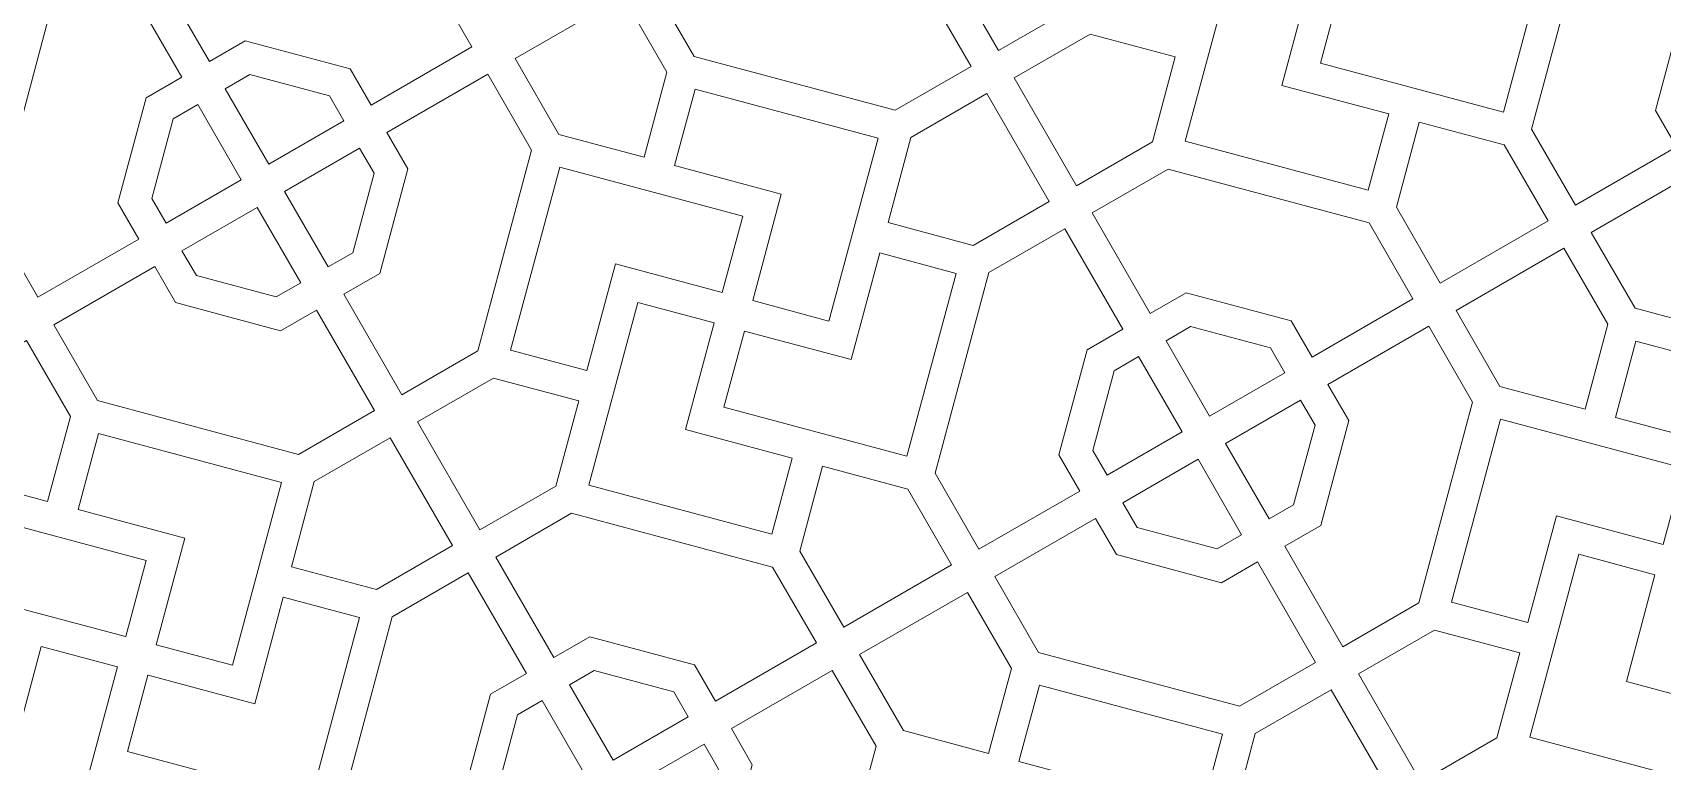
# Model space of a CAD drawing. Header units: centimetres. Extents: x 1.9 to 18.1, y -9.5 to 9.5.
# Drawn here: x 6.387 to 10.741, y -4.846 to -2.898 of the extents above; entities that cross this region are included whole.
import ezdxf

# ---------------------------------------------------------------- set-up
doc = ezdxf.new("R2010")
doc.units = ezdxf.units.CM
doc.header["$MEASUREMENT"] = 0
doc.layers.add('layer 1', color=7, linetype='Continuous')

msp = doc.modelspace()

# ---------------------------------------------------------------- linework, layer by layer
at = {"layer": 'layer 1', "color": 7, "lineweight": 9}
for points, knots in [([(1.85394, -0.05571), (1.85394, -0.05571), (18.09811, -0.05571), (18.09811, -0.05571), (18.09811, -0.05571), (18.09811, -0.05571), (18.09811, -9.49999), (18.09811, -9.49999), (18.09811, -9.49999), (18.09811, -9.49999), (1.85394, -9.49999), (1.85394, -9.49999), (1.85394, -9.49999), (1.85394, -9.49999), (1.85394, -0.05571), (1.85394, -0.05571)], [0, 0, 0, 0, 0.2, 0.2, 0.2, 0.2, 0.4, 0.4, 0.4, 0.4, 0.6, 0.6, 0.6, 0.6, 1, 1, 1, 1]), ([(8.98309, -2.34156), (8.98309, -2.34156), (8.90797, -2.62191), (8.90797, -2.62191), (8.90797, -2.62191), (8.90797, -2.62191), (8.81209, -2.67726), (8.81209, -2.67726), (8.81209, -2.67726), (8.81209, -2.67726), (8.9672, -2.94592), (8.9672, -2.94592), (8.9672, -2.94592), (8.9672, -2.94592), (9.17002, -2.82882), (9.17002, -2.82882), (9.17002, -2.82882), (9.17002, -2.82882), (9.31383, -2.29207), (9.31383, -2.29207), (9.31383, -2.29207), (9.31383, -2.29207), (9.19669, -2.08918), (9.19669, -2.08918), (9.19669, -2.08918), (9.19669, -2.08918), (8.92721, -2.24476), (8.92721, -2.24476), (8.92721, -2.24476), (8.92721, -2.24476), (8.98309, -2.34156), (8.98309, -2.34156)], [0, 0, 0, 0, 0.1111111, 0.1111111, 0.1111111, 0.1111111, 0.2222222, 0.2222222, 0.2222222, 0.2222222, 0.3333333, 0.3333333, 0.3333333, 0.3333333, 0.4444444, 0.4444444, 0.4444444, 0.4444444, 0.5555556, 0.5555556, 0.5555556, 0.5555556, 0.6666667, 0.6666667, 0.6666667, 0.6666667, 0.7777778, 0.7777778, 0.7777778, 0.7777778, 1, 1, 1, 1]), ([(10.72242, -3.10654), (10.72242, -3.10654), (10.79754, -2.82619), (10.79754, -2.82619), (10.79754, -2.82619), (10.79754, -2.82619), (10.89341, -2.77083), (10.89341, -2.77083), (10.89341, -2.77083), (10.89341, -2.77083), (10.73831, -2.50218), (10.73831, -2.50218), (10.73831, -2.50218), (10.73831, -2.50218), (10.53526, -2.61941), (10.53526, -2.61941), (10.53526, -2.61941), (10.53526, -2.61941), (10.39147, -3.15605), (10.39147, -3.15605), (10.39147, -3.15605), (10.39147, -3.15605), (10.50865, -3.35902), (10.50865, -3.35902), (10.50865, -3.35902), (10.50865, -3.35902), (10.7783, -3.20333), (10.7783, -3.20333), (10.7783, -3.20333), (10.7783, -3.20333), (10.72242, -3.10654), (10.72242, -3.10654)], [0, 0, 0, 0, 0.1111111, 0.1111111, 0.1111111, 0.1111111, 0.2222222, 0.2222222, 0.2222222, 0.2222222, 0.3333333, 0.3333333, 0.3333333, 0.3333333, 0.4444444, 0.4444444, 0.4444444, 0.4444444, 0.5555556, 0.5555556, 0.5555556, 0.5555556, 0.6666667, 0.6666667, 0.6666667, 0.6666667, 0.7777778, 0.7777778, 0.7777778, 0.7777778, 1, 1, 1, 1]), ([(9.88271, -2.7757), (9.88271, -2.7757), (9.88268, -2.7758), (9.88268, -2.7758), (9.88268, -2.7758), (9.88268, -2.7758), (9.88221, -2.77567), (9.88221, -2.77567), (9.88221, -2.77567), (9.88221, -2.77567), (9.8276, -2.97946), (9.8276, -2.97946), (9.8276, -2.97946), (9.8276, -2.97946), (10.31657, -3.11048), (10.31657, -3.11048), (10.31657, -3.11048), (10.31657, -3.11048), (10.44759, -2.62151), (10.44759, -2.62151), (10.44759, -2.62151), (10.44759, -2.62151), (10.24407, -2.56698), (10.24407, -2.56698), (10.24407, -2.56698), (10.24407, -2.56698), (10.16769, -2.85206), (10.16769, -2.85206), (10.16769, -2.85206), (10.16769, -2.85206), (9.88271, -2.7757), (9.88271, -2.7757)], [0, 0, 0, 0, 0.1111111, 0.1111111, 0.1111111, 0.1111111, 0.2222222, 0.2222222, 0.2222222, 0.2222222, 0.3333333, 0.3333333, 0.3333333, 0.3333333, 0.4444444, 0.4444444, 0.4444444, 0.4444444, 0.5555556, 0.5555556, 0.5555556, 0.5555556, 0.6666667, 0.6666667, 0.6666667, 0.6666667, 0.7777778, 0.7777778, 0.7777778, 0.7777778, 1, 1, 1, 1]), ([(7.2353, -2.99486), (7.2353, -2.99486), (7.29118, -3.09165), (7.29118, -3.09165), (7.29118, -3.09165), (7.29118, -3.09165), (7.56067, -2.93606), (7.56067, -2.93606), (7.56067, -2.93606), (7.56067, -2.93606), (7.44349, -2.7331), (7.44349, -2.7331), (7.44349, -2.7331), (7.44349, -2.7331), (6.90684, -2.58931), (6.90684, -2.58931), (6.90684, -2.58931), (6.90684, -2.58931), (6.70396, -2.70644), (6.70396, -2.70644), (6.70396, -2.70644), (6.70396, -2.70644), (6.85907, -2.97509), (6.85907, -2.97509), (6.85907, -2.97509), (6.85907, -2.97509), (6.95495, -2.91974), (6.95495, -2.91974), (6.95495, -2.91974), (6.95495, -2.91974), (7.2353, -2.99486), (7.2353, -2.99486)], [0, 0, 0, 0, 0.1111111, 0.1111111, 0.1111111, 0.1111111, 0.2222222, 0.2222222, 0.2222222, 0.2222222, 0.3333333, 0.3333333, 0.3333333, 0.3333333, 0.4444444, 0.4444444, 0.4444444, 0.4444444, 0.5555556, 0.5555556, 0.5555556, 0.5555556, 0.6666667, 0.6666667, 0.6666667, 0.6666667, 0.7777778, 0.7777778, 0.7777778, 0.7777778, 1, 1, 1, 1]), ([(8.36261, -2.69979), (8.36261, -2.69979), (8.30673, -2.603), (8.30673, -2.603), (8.30673, -2.603), (8.30673, -2.603), (8.03707, -2.75868), (8.03707, -2.75868), (8.03707, -2.75868), (8.03707, -2.75868), (8.15412, -2.96142), (8.15412, -2.96142), (8.15412, -2.96142), (8.15412, -2.96142), (8.69113, -3.10531), (8.69113, -3.10531), (8.69113, -3.10531), (8.69113, -3.10531), (8.89395, -2.98821), (8.89395, -2.98821), (8.89395, -2.98821), (8.89395, -2.98821), (8.73884, -2.71956), (8.73884, -2.71956), (8.73884, -2.71956), (8.73884, -2.71956), (8.64296, -2.77491), (8.64296, -2.77491), (8.64296, -2.77491), (8.64296, -2.77491), (8.36261, -2.69979), (8.36261, -2.69979)], [0, 0, 0, 0, 0.1111111, 0.1111111, 0.1111111, 0.1111111, 0.2222222, 0.2222222, 0.2222222, 0.2222222, 0.3333333, 0.3333333, 0.3333333, 0.3333333, 0.4444444, 0.4444444, 0.4444444, 0.4444444, 0.5555556, 0.5555556, 0.5555556, 0.5555556, 0.6666667, 0.6666667, 0.6666667, 0.6666667, 0.7777778, 0.7777778, 0.7777778, 0.7777778, 1, 1, 1, 1]), ([(9.80101, -2.75362), (9.80101, -2.75362), (9.59738, -2.69905), (9.59738, -2.69905), (9.59738, -2.69905), (9.59738, -2.69905), (9.46636, -3.18802), (9.46636, -3.18802), (9.46636, -3.18802), (9.46636, -3.18802), (9.95533, -3.31904), (9.95533, -3.31904), (9.95533, -3.31904), (9.95533, -3.31904), (10.00989, -3.11541), (10.00989, -3.11541), (10.00989, -3.11541), (10.00989, -3.11541), (9.72456, -3.03895), (9.72456, -3.03895), (9.72456, -3.03895), (9.72456, -3.03895), (9.80101, -2.75362), (9.80101, -2.75362)], [0, 0, 0, 0, 0.1428571, 0.1428571, 0.1428571, 0.1428571, 0.2857143, 0.2857143, 0.2857143, 0.2857143, 0.4285714, 0.4285714, 0.4285714, 0.4285714, 0.5714286, 0.5714286, 0.5714286, 0.5714286, 0.7142857, 0.7142857, 0.7142857, 0.7142857, 1, 1, 1, 1]), ([(6.61482, -3.35309), (6.61482, -3.35309), (6.68994, -3.07274), (6.68994, -3.07274), (6.68994, -3.07274), (6.68994, -3.07274), (6.78582, -3.01739), (6.78582, -3.01739), (6.78582, -3.01739), (6.78582, -3.01739), (6.63071, -2.74873), (6.63071, -2.74873), (6.63071, -2.74873), (6.63071, -2.74873), (6.42766, -2.86596), (6.42766, -2.86596), (6.42766, -2.86596), (6.42766, -2.86596), (6.28387, -3.4026), (6.28387, -3.4026), (6.28387, -3.4026), (6.28387, -3.4026), (6.40105, -3.60557), (6.40105, -3.60557), (6.40105, -3.60557), (6.40105, -3.60557), (6.6707, -3.44989), (6.6707, -3.44989), (6.6707, -3.44989), (6.6707, -3.44989), (6.61482, -3.35309), (6.61482, -3.35309)], [0, 0, 0, 0, 0.1111111, 0.1111111, 0.1111111, 0.1111111, 0.2222222, 0.2222222, 0.2222222, 0.2222222, 0.3333333, 0.3333333, 0.3333333, 0.3333333, 0.4444444, 0.4444444, 0.4444444, 0.4444444, 0.5555556, 0.5555556, 0.5555556, 0.5555556, 0.6666667, 0.6666667, 0.6666667, 0.6666667, 0.7777778, 0.7777778, 0.7777778, 0.7777778, 1, 1, 1, 1]), ([(8.02062, -3.23126), (8.02062, -3.23126), (8.08152, -3.00395), (8.08152, -3.00395), (8.08152, -3.00395), (8.08152, -3.00395), (7.96421, -2.80075), (7.96421, -2.80075), (7.96421, -2.80075), (7.96421, -2.80075), (7.67583, -2.96724), (7.67583, -2.96724), (7.67583, -2.96724), (7.67583, -2.96724), (7.79305, -3.17028), (7.79305, -3.17028), (7.79305, -3.17028), (7.79305, -3.17028), (8.02062, -3.23126), (8.02062, -3.23126)], [0, 0, 0, 0, 0.1666667, 0.1666667, 0.1666667, 0.1666667, 0.3333333, 0.3333333, 0.3333333, 0.3333333, 0.5, 0.5, 0.5, 0.5, 0.6666667, 0.6666667, 0.6666667, 0.6666667, 1, 1, 1, 1]), ([(9.17576, -3.30716), (9.17576, -3.30716), (9.37873, -3.18998), (9.37873, -3.18998), (9.37873, -3.18998), (9.37873, -3.18998), (9.43966, -2.9626), (9.43966, -2.9626), (9.43966, -2.9626), (9.43966, -2.9626), (9.21217, -2.90164), (9.21217, -2.90164), (9.21217, -2.90164), (9.21217, -2.90164), (9.00927, -3.01878), (9.00927, -3.01878), (9.00927, -3.01878), (9.00927, -3.01878), (9.17576, -3.30716), (9.17576, -3.30716)], [0, 0, 0, 0, 0.1666667, 0.1666667, 0.1666667, 0.1666667, 0.3333333, 0.3333333, 0.3333333, 0.3333333, 0.5, 0.5, 0.5, 0.5, 0.6666667, 0.6666667, 0.6666667, 0.6666667, 1, 1, 1, 1]), ([(7.21832, -3.13372), (7.21832, -3.13372), (7.17986, -3.06711), (7.17986, -3.06711), (7.17986, -3.06711), (7.17986, -3.06711), (6.96683, -3.01003), (6.96683, -3.01003), (6.96683, -3.01003), (6.96683, -3.01003), (6.90114, -3.04796), (6.90114, -3.04796), (6.90114, -3.04796), (6.90114, -3.04796), (7.01757, -3.24962), (7.01757, -3.24962), (7.01757, -3.24962), (7.01757, -3.24962), (7.21832, -3.13372), (7.21832, -3.13372)], [0, 0, 0, 0, 0.1666667, 0.1666667, 0.1666667, 0.1666667, 0.3333333, 0.3333333, 0.3333333, 0.3333333, 0.5, 0.5, 0.5, 0.5, 0.6666667, 0.6666667, 0.6666667, 0.6666667, 1, 1, 1, 1]), ([(7.38936, -3.2617), (7.38936, -3.2617), (7.31424, -3.54205), (7.31424, -3.54205), (7.31424, -3.54205), (7.31424, -3.54205), (7.21836, -3.59741), (7.21836, -3.59741), (7.21836, -3.59741), (7.21836, -3.59741), (7.37347, -3.86606), (7.37347, -3.86606), (7.37347, -3.86606), (7.37347, -3.86606), (7.57629, -3.74896), (7.57629, -3.74896), (7.57629, -3.74896), (7.57629, -3.74896), (7.72011, -3.21221), (7.72011, -3.21221), (7.72011, -3.21221), (7.72011, -3.21221), (7.60296, -3.00932), (7.60296, -3.00932), (7.60296, -3.00932), (7.60296, -3.00932), (7.33348, -3.1649), (7.33348, -3.1649), (7.33348, -3.1649), (7.33348, -3.1649), (7.38936, -3.2617), (7.38936, -3.2617)], [0, 0, 0, 0, 0.1111111, 0.1111111, 0.1111111, 0.1111111, 0.2222222, 0.2222222, 0.2222222, 0.2222222, 0.3333333, 0.3333333, 0.3333333, 0.3333333, 0.4444444, 0.4444444, 0.4444444, 0.4444444, 0.5555556, 0.5555556, 0.5555556, 0.5555556, 0.6666667, 0.6666667, 0.6666667, 0.6666667, 0.7777778, 0.7777778, 0.7777778, 0.7777778, 1, 1, 1, 1]), ([(6.74357, -3.40782), (6.74357, -3.40782), (6.94432, -3.29191), (6.94432, -3.29191), (6.94432, -3.29191), (6.94432, -3.29191), (6.82789, -3.09025), (6.82789, -3.09025), (6.82789, -3.09025), (6.82789, -3.09025), (6.76219, -3.12818), (6.76219, -3.12818), (6.76219, -3.12818), (6.76219, -3.12818), (6.70511, -3.34121), (6.70511, -3.34121), (6.70511, -3.34121), (6.70511, -3.34121), (6.74357, -3.40782), (6.74357, -3.40782)], [0, 0, 0, 0, 0.1666667, 0.1666667, 0.1666667, 0.1666667, 0.3333333, 0.3333333, 0.3333333, 0.3333333, 0.5, 0.5, 0.5, 0.5, 0.6666667, 0.6666667, 0.6666667, 0.6666667, 1, 1, 1, 1]), ([(8.31067, -3.61424), (8.31067, -3.61424), (8.31078, -3.61426), (8.31078, -3.61426), (8.31078, -3.61426), (8.31078, -3.61426), (8.31071, -3.61456), (8.31071, -3.61456), (8.31071, -3.61456), (8.31071, -3.61456), (8.51446, -3.66916), (8.51446, -3.66916), (8.51446, -3.66916), (8.51446, -3.66916), (8.64548, -3.18019), (8.64548, -3.18019), (8.64548, -3.18019), (8.64548, -3.18019), (8.15651, -3.04916), (8.15651, -3.04916), (8.15651, -3.04916), (8.15651, -3.04916), (8.10189, -3.25303), (8.10189, -3.25303), (8.10189, -3.25303), (8.10189, -3.25303), (8.38699, -3.32942), (8.38699, -3.32942), (8.38699, -3.32942), (8.38699, -3.32942), (8.31067, -3.61424), (8.31067, -3.61424)], [0, 0, 0, 0, 0.1111111, 0.1111111, 0.1111111, 0.1111111, 0.2222222, 0.2222222, 0.2222222, 0.2222222, 0.3333333, 0.3333333, 0.3333333, 0.3333333, 0.4444444, 0.4444444, 0.4444444, 0.4444444, 0.5555556, 0.5555556, 0.5555556, 0.5555556, 0.6666667, 0.6666667, 0.6666667, 0.6666667, 0.7777778, 0.7777778, 0.7777778, 0.7777778, 1, 1, 1, 1]), ([(8.93602, -3.06108), (8.93602, -3.06108), (8.73311, -3.17822), (8.73311, -3.17822), (8.73311, -3.17822), (8.73311, -3.17822), (8.67212, -3.40584), (8.67212, -3.40584), (8.67212, -3.40584), (8.67212, -3.40584), (8.89938, -3.46673), (8.89938, -3.46673), (8.89938, -3.46673), (8.89938, -3.46673), (9.10251, -3.34945), (9.10251, -3.34945), (9.10251, -3.34945), (9.10251, -3.34945), (8.93602, -3.06108), (8.93602, -3.06108)], [0, 0, 0, 0, 0.1666667, 0.1666667, 0.1666667, 0.1666667, 0.3333333, 0.3333333, 0.3333333, 0.3333333, 0.5, 0.5, 0.5, 0.5, 0.6666667, 0.6666667, 0.6666667, 0.6666667, 1, 1, 1, 1]), ([(10.43578, -3.40109), (10.43578, -3.40109), (10.3186, -3.19812), (10.3186, -3.19812), (10.3186, -3.19812), (10.3186, -3.19812), (10.09116, -3.13718), (10.09116, -3.13718), (10.09116, -3.13718), (10.09116, -3.13718), (10.03022, -3.36461), (10.03022, -3.36461), (10.03022, -3.36461), (10.03022, -3.36461), (10.14741, -3.56758), (10.14741, -3.56758), (10.14741, -3.56758), (10.14741, -3.56758), (10.43578, -3.40109), (10.43578, -3.40109)], [0, 0, 0, 0, 0.1666667, 0.1666667, 0.1666667, 0.1666667, 0.3333333, 0.3333333, 0.3333333, 0.3333333, 0.5, 0.5, 0.5, 0.5, 0.6666667, 0.6666667, 0.6666667, 0.6666667, 1, 1, 1, 1]), ([(7.26061, -3.20697), (7.26061, -3.20697), (7.05986, -3.32287), (7.05986, -3.32287), (7.05986, -3.32287), (7.05986, -3.32287), (7.17629, -3.52454), (7.17629, -3.52454), (7.17629, -3.52454), (7.17629, -3.52454), (7.24199, -3.48661), (7.24199, -3.48661), (7.24199, -3.48661), (7.24199, -3.48661), (7.29907, -3.27359), (7.29907, -3.27359), (7.29907, -3.27359), (7.29907, -3.27359), (7.26061, -3.20697), (7.26061, -3.20697)], [0, 0, 0, 0, 0.1666667, 0.1666667, 0.1666667, 0.1666667, 0.3333333, 0.3333333, 0.3333333, 0.3333333, 0.5, 0.5, 0.5, 0.5, 0.6666667, 0.6666667, 0.6666667, 0.6666667, 1, 1, 1, 1]), ([(8.22915, -3.59244), (8.22915, -3.59244), (8.22939, -3.59251), (8.22939, -3.59251), (8.22939, -3.59251), (8.22939, -3.59251), (8.28394, -3.38893), (8.28394, -3.38893), (8.28394, -3.38893), (8.28394, -3.38893), (7.79497, -3.2579), (7.79497, -3.2579), (7.79497, -3.2579), (7.79497, -3.2579), (7.66395, -3.74687), (7.66395, -3.74687), (7.66395, -3.74687), (7.66395, -3.74687), (7.8677, -3.80147), (7.8677, -3.80147), (7.8677, -3.80147), (7.8677, -3.80147), (7.94415, -3.51614), (7.94415, -3.51614), (7.94415, -3.51614), (7.94415, -3.51614), (8.22913, -3.5925), (8.22913, -3.5925), (8.22913, -3.5925), (8.22913, -3.5925), (8.22915, -3.59244), (8.22915, -3.59244)], [0, 0, 0, 0, 0.1111111, 0.1111111, 0.1111111, 0.1111111, 0.2222222, 0.2222222, 0.2222222, 0.2222222, 0.3333333, 0.3333333, 0.3333333, 0.3333333, 0.4444444, 0.4444444, 0.4444444, 0.4444444, 0.5555556, 0.5555556, 0.5555556, 0.5555556, 0.6666667, 0.6666667, 0.6666667, 0.6666667, 0.7777778, 0.7777778, 0.7777778, 0.7777778, 1, 1, 1, 1]), ([(9.74917, -3.66845), (9.74917, -3.66845), (9.80505, -3.76524), (9.80505, -3.76524), (9.80505, -3.76524), (9.80505, -3.76524), (10.07454, -3.60965), (10.07454, -3.60965), (10.07454, -3.60965), (10.07454, -3.60965), (9.95736, -3.40669), (9.95736, -3.40669), (9.95736, -3.40669), (9.95736, -3.40669), (9.42071, -3.26289), (9.42071, -3.26289), (9.42071, -3.26289), (9.42071, -3.26289), (9.21783, -3.38003), (9.21783, -3.38003), (9.21783, -3.38003), (9.21783, -3.38003), (9.37294, -3.64868), (9.37294, -3.64868), (9.37294, -3.64868), (9.37294, -3.64868), (9.46882, -3.59333), (9.46882, -3.59333), (9.46882, -3.59333), (9.46882, -3.59333), (9.74917, -3.66845), (9.74917, -3.66845)], [0, 0, 0, 0, 0.1111111, 0.1111111, 0.1111111, 0.1111111, 0.2222222, 0.2222222, 0.2222222, 0.2222222, 0.3333333, 0.3333333, 0.3333333, 0.3333333, 0.4444444, 0.4444444, 0.4444444, 0.4444444, 0.5555556, 0.5555556, 0.5555556, 0.5555556, 0.6666667, 0.6666667, 0.6666667, 0.6666667, 0.7777778, 0.7777778, 0.7777778, 0.7777778, 1, 1, 1, 1]), ([(10.87648, -3.37338), (10.87648, -3.37338), (10.82059, -3.27659), (10.82059, -3.27659), (10.82059, -3.27659), (10.82059, -3.27659), (10.55094, -3.43227), (10.55094, -3.43227), (10.55094, -3.43227), (10.55094, -3.43227), (10.66799, -3.63501), (10.66799, -3.63501), (10.66799, -3.63501), (10.66799, -3.63501), (11.205, -3.77889), (11.205, -3.77889), (11.205, -3.77889), (11.205, -3.77889), (11.40781, -3.6618), (11.40781, -3.6618), (11.40781, -3.6618), (11.40781, -3.6618), (11.25271, -3.39315), (11.25271, -3.39315), (11.25271, -3.39315), (11.25271, -3.39315), (11.15683, -3.4485), (11.15683, -3.4485), (11.15683, -3.4485), (11.15683, -3.4485), (10.87648, -3.37338), (10.87648, -3.37338)], [0, 0, 0, 0, 0.1111111, 0.1111111, 0.1111111, 0.1111111, 0.2222222, 0.2222222, 0.2222222, 0.2222222, 0.3333333, 0.3333333, 0.3333333, 0.3333333, 0.4444444, 0.4444444, 0.4444444, 0.4444444, 0.5555556, 0.5555556, 0.5555556, 0.5555556, 0.6666667, 0.6666667, 0.6666667, 0.6666667, 0.7777778, 0.7777778, 0.7777778, 0.7777778, 1, 1, 1, 1]), ([(6.78586, -3.48107), (6.78586, -3.48107), (6.82432, -3.54768), (6.82432, -3.54768), (6.82432, -3.54768), (6.82432, -3.54768), (7.03735, -3.60476), (7.03735, -3.60476), (7.03735, -3.60476), (7.03735, -3.60476), (7.10304, -3.56683), (7.10304, -3.56683), (7.10304, -3.56683), (7.10304, -3.56683), (6.98661, -3.36517), (6.98661, -3.36517), (6.98661, -3.36517), (6.98661, -3.36517), (6.78586, -3.48107), (6.78586, -3.48107)], [0, 0, 0, 0, 0.1666667, 0.1666667, 0.1666667, 0.1666667, 0.3333333, 0.3333333, 0.3333333, 0.3333333, 0.5, 0.5, 0.5, 0.5, 0.6666667, 0.6666667, 0.6666667, 0.6666667, 1, 1, 1, 1]), ([(9.12869, -4.02668), (9.12869, -4.02668), (9.20381, -3.74633), (9.20381, -3.74633), (9.20381, -3.74633), (9.20381, -3.74633), (9.29969, -3.69097), (9.29969, -3.69097), (9.29969, -3.69097), (9.29969, -3.69097), (9.14458, -3.42232), (9.14458, -3.42232), (9.14458, -3.42232), (9.14458, -3.42232), (8.94153, -3.53955), (8.94153, -3.53955), (8.94153, -3.53955), (8.94153, -3.53955), (8.79774, -4.07619), (8.79774, -4.07619), (8.79774, -4.07619), (8.79774, -4.07619), (8.91492, -4.27916), (8.91492, -4.27916), (8.91492, -4.27916), (8.91492, -4.27916), (9.18457, -4.12347), (9.18457, -4.12347), (9.18457, -4.12347), (9.18457, -4.12347), (9.12869, -4.02668), (9.12869, -4.02668)], [0, 0, 0, 0, 0.1111111, 0.1111111, 0.1111111, 0.1111111, 0.2222222, 0.2222222, 0.2222222, 0.2222222, 0.3333333, 0.3333333, 0.3333333, 0.3333333, 0.4444444, 0.4444444, 0.4444444, 0.4444444, 0.5555556, 0.5555556, 0.5555556, 0.5555556, 0.6666667, 0.6666667, 0.6666667, 0.6666667, 0.7777778, 0.7777778, 0.7777778, 0.7777778, 1, 1, 1, 1]), ([(10.53448, -3.90484), (10.53448, -3.90484), (10.59539, -3.67753), (10.59539, -3.67753), (10.59539, -3.67753), (10.59539, -3.67753), (10.47808, -3.47434), (10.47808, -3.47434), (10.47808, -3.47434), (10.47808, -3.47434), (10.1897, -3.64083), (10.1897, -3.64083), (10.1897, -3.64083), (10.1897, -3.64083), (10.30692, -3.84387), (10.30692, -3.84387), (10.30692, -3.84387), (10.30692, -3.84387), (10.53448, -3.90484), (10.53448, -3.90484)], [0, 0, 0, 0, 0.1666667, 0.1666667, 0.1666667, 0.1666667, 0.3333333, 0.3333333, 0.3333333, 0.3333333, 0.5, 0.5, 0.5, 0.5, 0.6666667, 0.6666667, 0.6666667, 0.6666667, 1, 1, 1, 1]), ([(6.76888, -3.61993), (6.76888, -3.61993), (6.713, -3.52314), (6.713, -3.52314), (6.713, -3.52314), (6.713, -3.52314), (6.44334, -3.67882), (6.44334, -3.67882), (6.44334, -3.67882), (6.44334, -3.67882), (6.5604, -3.88156), (6.5604, -3.88156), (6.5604, -3.88156), (6.5604, -3.88156), (7.0974, -4.02545), (7.0974, -4.02545), (7.0974, -4.02545), (7.0974, -4.02545), (7.30022, -3.90835), (7.30022, -3.90835), (7.30022, -3.90835), (7.30022, -3.90835), (7.14511, -3.6397), (7.14511, -3.6397), (7.14511, -3.6397), (7.14511, -3.6397), (7.04923, -3.69505), (7.04923, -3.69505), (7.04923, -3.69505), (7.04923, -3.69505), (6.76888, -3.61993), (6.76888, -3.61993)], [0, 0, 0, 0, 0.1111111, 0.1111111, 0.1111111, 0.1111111, 0.2222222, 0.2222222, 0.2222222, 0.2222222, 0.3333333, 0.3333333, 0.3333333, 0.3333333, 0.4444444, 0.4444444, 0.4444444, 0.4444444, 0.5555556, 0.5555556, 0.5555556, 0.5555556, 0.6666667, 0.6666667, 0.6666667, 0.6666667, 0.7777778, 0.7777778, 0.7777778, 0.7777778, 1, 1, 1, 1]), ([(8.28898, -3.69584), (8.28898, -3.69584), (8.28895, -3.69594), (8.28895, -3.69594), (8.28895, -3.69594), (8.28895, -3.69594), (8.28848, -3.69581), (8.28848, -3.69581), (8.28848, -3.69581), (8.28848, -3.69581), (8.23387, -3.8996), (8.23387, -3.8996), (8.23387, -3.8996), (8.23387, -3.8996), (8.72284, -4.03062), (8.72284, -4.03062), (8.72284, -4.03062), (8.72284, -4.03062), (8.85386, -3.54165), (8.85386, -3.54165), (8.85386, -3.54165), (8.85386, -3.54165), (8.65035, -3.48711), (8.65035, -3.48711), (8.65035, -3.48711), (8.65035, -3.48711), (8.57396, -3.7722), (8.57396, -3.7722), (8.57396, -3.7722), (8.57396, -3.7722), (8.28898, -3.69584), (8.28898, -3.69584)], [0, 0, 0, 0, 0.1111111, 0.1111111, 0.1111111, 0.1111111, 0.2222222, 0.2222222, 0.2222222, 0.2222222, 0.3333333, 0.3333333, 0.3333333, 0.3333333, 0.4444444, 0.4444444, 0.4444444, 0.4444444, 0.5555556, 0.5555556, 0.5555556, 0.5555556, 0.6666667, 0.6666667, 0.6666667, 0.6666667, 0.7777778, 0.7777778, 0.7777778, 0.7777778, 1, 1, 1, 1]), ([(8.20728, -3.67375), (8.20728, -3.67375), (8.00365, -3.61919), (8.00365, -3.61919), (8.00365, -3.61919), (8.00365, -3.61919), (7.87263, -4.10816), (7.87263, -4.10816), (7.87263, -4.10816), (7.87263, -4.10816), (8.3616, -4.23918), (8.3616, -4.23918), (8.3616, -4.23918), (8.3616, -4.23918), (8.41616, -4.03555), (8.41616, -4.03555), (8.41616, -4.03555), (8.41616, -4.03555), (8.13083, -3.95909), (8.13083, -3.95909), (8.13083, -3.95909), (8.13083, -3.95909), (8.20728, -3.67375), (8.20728, -3.67375)], [0, 0, 0, 0, 0.1428571, 0.1428571, 0.1428571, 0.1428571, 0.2857143, 0.2857143, 0.2857143, 0.2857143, 0.4285714, 0.4285714, 0.4285714, 0.4285714, 0.5714286, 0.5714286, 0.5714286, 0.5714286, 0.7142857, 0.7142857, 0.7142857, 0.7142857, 1, 1, 1, 1]), ([(9.73219, -3.80731), (9.73219, -3.80731), (9.69373, -3.7407), (9.69373, -3.7407), (9.69373, -3.7407), (9.69373, -3.7407), (9.4807, -3.68362), (9.4807, -3.68362), (9.4807, -3.68362), (9.4807, -3.68362), (9.41501, -3.72155), (9.41501, -3.72155), (9.41501, -3.72155), (9.41501, -3.72155), (9.53144, -3.92321), (9.53144, -3.92321), (9.53144, -3.92321), (9.53144, -3.92321), (9.73219, -3.80731), (9.73219, -3.80731)], [0, 0, 0, 0, 0.1666667, 0.1666667, 0.1666667, 0.1666667, 0.3333333, 0.3333333, 0.3333333, 0.3333333, 0.5, 0.5, 0.5, 0.5, 0.6666667, 0.6666667, 0.6666667, 0.6666667, 1, 1, 1, 1]), ([(9.90323, -3.93529), (9.90323, -3.93529), (9.82811, -4.21564), (9.82811, -4.21564), (9.82811, -4.21564), (9.82811, -4.21564), (9.73223, -4.27099), (9.73223, -4.27099), (9.73223, -4.27099), (9.73223, -4.27099), (9.88734, -4.53965), (9.88734, -4.53965), (9.88734, -4.53965), (9.88734, -4.53965), (10.09015, -4.42255), (10.09015, -4.42255), (10.09015, -4.42255), (10.09015, -4.42255), (10.23397, -3.8858), (10.23397, -3.8858), (10.23397, -3.8858), (10.23397, -3.8858), (10.11683, -3.6829), (10.11683, -3.6829), (10.11683, -3.6829), (10.11683, -3.6829), (9.84734, -3.83849), (9.84734, -3.83849), (9.84734, -3.83849), (9.84734, -3.83849), (9.90323, -3.93529), (9.90323, -3.93529)], [0, 0, 0, 0, 0.1111111, 0.1111111, 0.1111111, 0.1111111, 0.2222222, 0.2222222, 0.2222222, 0.2222222, 0.3333333, 0.3333333, 0.3333333, 0.3333333, 0.4444444, 0.4444444, 0.4444444, 0.4444444, 0.5555556, 0.5555556, 0.5555556, 0.5555556, 0.6666667, 0.6666667, 0.6666667, 0.6666667, 0.7777778, 0.7777778, 0.7777778, 0.7777778, 1, 1, 1, 1]), ([(6.42689, -4.1514), (6.42689, -4.1514), (6.48779, -3.92408), (6.48779, -3.92408), (6.48779, -3.92408), (6.48779, -3.92408), (6.37048, -3.72089), (6.37048, -3.72089), (6.37048, -3.72089), (6.37048, -3.72089), (6.0821, -3.88738), (6.0821, -3.88738), (6.0821, -3.88738), (6.0821, -3.88738), (6.19932, -4.09042), (6.19932, -4.09042), (6.19932, -4.09042), (6.19932, -4.09042), (6.42689, -4.1514), (6.42689, -4.1514)], [0, 0, 0, 0, 0.1666667, 0.1666667, 0.1666667, 0.1666667, 0.3333333, 0.3333333, 0.3333333, 0.3333333, 0.5, 0.5, 0.5, 0.5, 0.6666667, 0.6666667, 0.6666667, 0.6666667, 1, 1, 1, 1]), ([(10.82454, -4.28782), (10.82454, -4.28782), (10.82465, -4.28785), (10.82465, -4.28785), (10.82465, -4.28785), (10.82465, -4.28785), (10.82457, -4.28815), (10.82457, -4.28815), (10.82457, -4.28815), (10.82457, -4.28815), (11.02833, -4.34274), (11.02833, -4.34274), (11.02833, -4.34274), (11.02833, -4.34274), (11.15935, -3.85378), (11.15935, -3.85378), (11.15935, -3.85378), (11.15935, -3.85378), (10.67038, -3.72275), (10.67038, -3.72275), (10.67038, -3.72275), (10.67038, -3.72275), (10.61575, -3.92662), (10.61575, -3.92662), (10.61575, -3.92662), (10.61575, -3.92662), (10.90086, -4.00301), (10.90086, -4.00301), (10.90086, -4.00301), (10.90086, -4.00301), (10.82454, -4.28782), (10.82454, -4.28782)], [0, 0, 0, 0, 0.1111111, 0.1111111, 0.1111111, 0.1111111, 0.2222222, 0.2222222, 0.2222222, 0.2222222, 0.3333333, 0.3333333, 0.3333333, 0.3333333, 0.4444444, 0.4444444, 0.4444444, 0.4444444, 0.5555556, 0.5555556, 0.5555556, 0.5555556, 0.6666667, 0.6666667, 0.6666667, 0.6666667, 0.7777778, 0.7777778, 0.7777778, 0.7777778, 1, 1, 1, 1]), ([(9.25744, -4.08141), (9.25744, -4.08141), (9.45819, -3.9655), (9.45819, -3.9655), (9.45819, -3.9655), (9.45819, -3.9655), (9.34176, -3.76384), (9.34176, -3.76384), (9.34176, -3.76384), (9.34176, -3.76384), (9.27606, -3.80177), (9.27606, -3.80177), (9.27606, -3.80177), (9.27606, -3.80177), (9.21898, -4.01479), (9.21898, -4.01479), (9.21898, -4.01479), (9.21898, -4.01479), (9.25744, -4.08141), (9.25744, -4.08141)], [0, 0, 0, 0, 0.1666667, 0.1666667, 0.1666667, 0.1666667, 0.3333333, 0.3333333, 0.3333333, 0.3333333, 0.5, 0.5, 0.5, 0.5, 0.6666667, 0.6666667, 0.6666667, 0.6666667, 1, 1, 1, 1]), ([(7.58203, -4.2273), (7.58203, -4.2273), (7.785, -4.11012), (7.785, -4.11012), (7.785, -4.11012), (7.785, -4.11012), (7.84593, -3.88274), (7.84593, -3.88274), (7.84593, -3.88274), (7.84593, -3.88274), (7.61844, -3.82178), (7.61844, -3.82178), (7.61844, -3.82178), (7.61844, -3.82178), (7.41554, -3.93892), (7.41554, -3.93892), (7.41554, -3.93892), (7.41554, -3.93892), (7.58203, -4.2273), (7.58203, -4.2273)], [0, 0, 0, 0, 0.1666667, 0.1666667, 0.1666667, 0.1666667, 0.3333333, 0.3333333, 0.3333333, 0.3333333, 0.5, 0.5, 0.5, 0.5, 0.6666667, 0.6666667, 0.6666667, 0.6666667, 1, 1, 1, 1]), ([(9.77448, -3.88056), (9.77448, -3.88056), (9.57373, -3.99646), (9.57373, -3.99646), (9.57373, -3.99646), (9.57373, -3.99646), (9.69016, -4.19813), (9.69016, -4.19813), (9.69016, -4.19813), (9.69016, -4.19813), (9.75586, -4.1602), (9.75586, -4.1602), (9.75586, -4.1602), (9.75586, -4.1602), (9.81294, -3.94717), (9.81294, -3.94717), (9.81294, -3.94717), (9.81294, -3.94717), (9.77448, -3.88056), (9.77448, -3.88056)], [0, 0, 0, 0, 0.1666667, 0.1666667, 0.1666667, 0.1666667, 0.3333333, 0.3333333, 0.3333333, 0.3333333, 0.5, 0.5, 0.5, 0.5, 0.6666667, 0.6666667, 0.6666667, 0.6666667, 1, 1, 1, 1]), ([(10.74302, -4.26603), (10.74302, -4.26603), (10.74326, -4.26609), (10.74326, -4.26609), (10.74326, -4.26609), (10.74326, -4.26609), (10.79781, -4.06252), (10.79781, -4.06252), (10.79781, -4.06252), (10.79781, -4.06252), (10.30884, -3.93149), (10.30884, -3.93149), (10.30884, -3.93149), (10.30884, -3.93149), (10.17782, -4.42046), (10.17782, -4.42046), (10.17782, -4.42046), (10.17782, -4.42046), (10.38157, -4.47506), (10.38157, -4.47506), (10.38157, -4.47506), (10.38157, -4.47506), (10.45802, -4.18973), (10.45802, -4.18973), (10.45802, -4.18973), (10.45802, -4.18973), (10.743, -4.26609), (10.743, -4.26609), (10.743, -4.26609), (10.743, -4.26609), (10.74302, -4.26603), (10.74302, -4.26603)], [0, 0, 0, 0, 0.1111111, 0.1111111, 0.1111111, 0.1111111, 0.2222222, 0.2222222, 0.2222222, 0.2222222, 0.3333333, 0.3333333, 0.3333333, 0.3333333, 0.4444444, 0.4444444, 0.4444444, 0.4444444, 0.5555556, 0.5555556, 0.5555556, 0.5555556, 0.6666667, 0.6666667, 0.6666667, 0.6666667, 0.7777778, 0.7777778, 0.7777778, 0.7777778, 1, 1, 1, 1]), ([(6.71694, -4.53438), (6.71694, -4.53438), (6.71706, -4.5344), (6.71706, -4.5344), (6.71706, -4.5344), (6.71706, -4.5344), (6.71698, -4.5347), (6.71698, -4.5347), (6.71698, -4.5347), (6.71698, -4.5347), (6.92074, -4.58929), (6.92074, -4.58929), (6.92074, -4.58929), (6.92074, -4.58929), (7.05175, -4.10033), (7.05175, -4.10033), (7.05175, -4.10033), (7.05175, -4.10033), (6.56278, -3.9693), (6.56278, -3.9693), (6.56278, -3.9693), (6.56278, -3.9693), (6.50816, -4.17317), (6.50816, -4.17317), (6.50816, -4.17317), (6.50816, -4.17317), (6.79326, -4.24956), (6.79326, -4.24956), (6.79326, -4.24956), (6.79326, -4.24956), (6.71694, -4.53438), (6.71694, -4.53438)], [0, 0, 0, 0, 0.1111111, 0.1111111, 0.1111111, 0.1111111, 0.2222222, 0.2222222, 0.2222222, 0.2222222, 0.3333333, 0.3333333, 0.3333333, 0.3333333, 0.4444444, 0.4444444, 0.4444444, 0.4444444, 0.5555556, 0.5555556, 0.5555556, 0.5555556, 0.6666667, 0.6666667, 0.6666667, 0.6666667, 0.7777778, 0.7777778, 0.7777778, 0.7777778, 1, 1, 1, 1]), ([(7.34229, -3.98122), (7.34229, -3.98122), (7.13939, -4.09836), (7.13939, -4.09836), (7.13939, -4.09836), (7.13939, -4.09836), (7.0784, -4.32598), (7.0784, -4.32598), (7.0784, -4.32598), (7.0784, -4.32598), (7.30565, -4.38687), (7.30565, -4.38687), (7.30565, -4.38687), (7.30565, -4.38687), (7.50878, -4.26959), (7.50878, -4.26959), (7.50878, -4.26959), (7.50878, -4.26959), (7.34229, -3.98122), (7.34229, -3.98122)], [0, 0, 0, 0, 0.1666667, 0.1666667, 0.1666667, 0.1666667, 0.3333333, 0.3333333, 0.3333333, 0.3333333, 0.5, 0.5, 0.5, 0.5, 0.6666667, 0.6666667, 0.6666667, 0.6666667, 1, 1, 1, 1]), ([(9.29973, -4.15466), (9.29973, -4.15466), (9.33819, -4.22127), (9.33819, -4.22127), (9.33819, -4.22127), (9.33819, -4.22127), (9.55121, -4.27835), (9.55121, -4.27835), (9.55121, -4.27835), (9.55121, -4.27835), (9.61691, -4.24042), (9.61691, -4.24042), (9.61691, -4.24042), (9.61691, -4.24042), (9.50048, -4.03875), (9.50048, -4.03875), (9.50048, -4.03875), (9.50048, -4.03875), (9.29973, -4.15466), (9.29973, -4.15466)], [0, 0, 0, 0, 0.1666667, 0.1666667, 0.1666667, 0.1666667, 0.3333333, 0.3333333, 0.3333333, 0.3333333, 0.5, 0.5, 0.5, 0.5, 0.6666667, 0.6666667, 0.6666667, 0.6666667, 1, 1, 1, 1]), ([(8.84205, -4.32123), (8.84205, -4.32123), (8.72487, -4.11826), (8.72487, -4.11826), (8.72487, -4.11826), (8.72487, -4.11826), (8.49743, -4.05732), (8.49743, -4.05732), (8.49743, -4.05732), (8.49743, -4.05732), (8.43649, -4.28475), (8.43649, -4.28475), (8.43649, -4.28475), (8.43649, -4.28475), (8.55368, -4.48772), (8.55368, -4.48772), (8.55368, -4.48772), (8.55368, -4.48772), (8.84205, -4.32123), (8.84205, -4.32123)], [0, 0, 0, 0, 0.1666667, 0.1666667, 0.1666667, 0.1666667, 0.3333333, 0.3333333, 0.3333333, 0.3333333, 0.5, 0.5, 0.5, 0.5, 0.6666667, 0.6666667, 0.6666667, 0.6666667, 1, 1, 1, 1]), ([(6.63542, -4.51258), (6.63542, -4.51258), (6.63566, -4.51264), (6.63566, -4.51264), (6.63566, -4.51264), (6.63566, -4.51264), (6.69021, -4.30906), (6.69021, -4.30906), (6.69021, -4.30906), (6.69021, -4.30906), (6.20124, -4.17804), (6.20124, -4.17804), (6.20124, -4.17804), (6.20124, -4.17804), (6.07022, -4.66701), (6.07022, -4.66701), (6.07022, -4.66701), (6.07022, -4.66701), (6.27397, -4.72161), (6.27397, -4.72161), (6.27397, -4.72161), (6.27397, -4.72161), (6.35043, -4.43628), (6.35043, -4.43628), (6.35043, -4.43628), (6.35043, -4.43628), (6.6354, -4.51264), (6.6354, -4.51264), (6.6354, -4.51264), (6.6354, -4.51264), (6.63542, -4.51258), (6.63542, -4.51258)], [0, 0, 0, 0, 0.1111111, 0.1111111, 0.1111111, 0.1111111, 0.2222222, 0.2222222, 0.2222222, 0.2222222, 0.3333333, 0.3333333, 0.3333333, 0.3333333, 0.4444444, 0.4444444, 0.4444444, 0.4444444, 0.5555556, 0.5555556, 0.5555556, 0.5555556, 0.6666667, 0.6666667, 0.6666667, 0.6666667, 0.7777778, 0.7777778, 0.7777778, 0.7777778, 1, 1, 1, 1]), ([(8.15544, -4.58859), (8.15544, -4.58859), (8.21132, -4.68538), (8.21132, -4.68538), (8.21132, -4.68538), (8.21132, -4.68538), (8.48081, -4.52979), (8.48081, -4.52979), (8.48081, -4.52979), (8.48081, -4.52979), (8.36363, -4.32683), (8.36363, -4.32683), (8.36363, -4.32683), (8.36363, -4.32683), (7.82698, -4.18303), (7.82698, -4.18303), (7.82698, -4.18303), (7.82698, -4.18303), (7.6241, -4.30017), (7.6241, -4.30017), (7.6241, -4.30017), (7.6241, -4.30017), (7.77921, -4.56882), (7.77921, -4.56882), (7.77921, -4.56882), (7.77921, -4.56882), (7.87509, -4.51347), (7.87509, -4.51347), (7.87509, -4.51347), (7.87509, -4.51347), (8.15544, -4.58859), (8.15544, -4.58859)], [0, 0, 0, 0, 0.1111111, 0.1111111, 0.1111111, 0.1111111, 0.2222222, 0.2222222, 0.2222222, 0.2222222, 0.3333333, 0.3333333, 0.3333333, 0.3333333, 0.4444444, 0.4444444, 0.4444444, 0.4444444, 0.5555556, 0.5555556, 0.5555556, 0.5555556, 0.6666667, 0.6666667, 0.6666667, 0.6666667, 0.7777778, 0.7777778, 0.7777778, 0.7777778, 1, 1, 1, 1]), ([(9.28275, -4.29352), (9.28275, -4.29352), (9.22687, -4.19673), (9.22687, -4.19673), (9.22687, -4.19673), (9.22687, -4.19673), (8.95721, -4.35241), (8.95721, -4.35241), (8.95721, -4.35241), (8.95721, -4.35241), (9.07426, -4.55515), (9.07426, -4.55515), (9.07426, -4.55515), (9.07426, -4.55515), (9.61127, -4.69903), (9.61127, -4.69903), (9.61127, -4.69903), (9.61127, -4.69903), (9.81408, -4.58194), (9.81408, -4.58194), (9.81408, -4.58194), (9.81408, -4.58194), (9.65898, -4.31328), (9.65898, -4.31328), (9.65898, -4.31328), (9.65898, -4.31328), (9.5631, -4.36864), (9.5631, -4.36864), (9.5631, -4.36864), (9.5631, -4.36864), (9.28275, -4.29352), (9.28275, -4.29352)], [0, 0, 0, 0, 0.1111111, 0.1111111, 0.1111111, 0.1111111, 0.2222222, 0.2222222, 0.2222222, 0.2222222, 0.3333333, 0.3333333, 0.3333333, 0.3333333, 0.4444444, 0.4444444, 0.4444444, 0.4444444, 0.5555556, 0.5555556, 0.5555556, 0.5555556, 0.6666667, 0.6666667, 0.6666667, 0.6666667, 0.7777778, 0.7777778, 0.7777778, 0.7777778, 1, 1, 1, 1]), ([(10.72115, -4.34734), (10.72115, -4.34734), (10.51752, -4.29278), (10.51752, -4.29278), (10.51752, -4.29278), (10.51752, -4.29278), (10.3865, -4.78175), (10.3865, -4.78175), (10.3865, -4.78175), (10.3865, -4.78175), (10.87547, -4.91277), (10.87547, -4.91277), (10.87547, -4.91277), (10.87547, -4.91277), (10.93003, -4.70914), (10.93003, -4.70914), (10.93003, -4.70914), (10.93003, -4.70914), (10.6447, -4.63268), (10.6447, -4.63268), (10.6447, -4.63268), (10.6447, -4.63268), (10.72115, -4.34734), (10.72115, -4.34734)], [0, 0, 0, 0, 0.1428571, 0.1428571, 0.1428571, 0.1428571, 0.2857143, 0.2857143, 0.2857143, 0.2857143, 0.4285714, 0.4285714, 0.4285714, 0.4285714, 0.5714286, 0.5714286, 0.5714286, 0.5714286, 0.7142857, 0.7142857, 0.7142857, 0.7142857, 1, 1, 1, 1]), ([(7.53496, -4.94682), (7.53496, -4.94682), (7.61008, -4.66647), (7.61008, -4.66647), (7.61008, -4.66647), (7.61008, -4.66647), (7.70596, -4.61111), (7.70596, -4.61111), (7.70596, -4.61111), (7.70596, -4.61111), (7.55085, -4.34246), (7.55085, -4.34246), (7.55085, -4.34246), (7.55085, -4.34246), (7.3478, -4.45969), (7.3478, -4.45969), (7.3478, -4.45969), (7.3478, -4.45969), (7.20401, -4.99633), (7.20401, -4.99633), (7.20401, -4.99633), (7.20401, -4.99633), (7.32119, -5.1993), (7.32119, -5.1993), (7.32119, -5.1993), (7.32119, -5.1993), (7.59085, -5.04361), (7.59085, -5.04361), (7.59085, -5.04361), (7.59085, -5.04361), (7.53496, -4.94682), (7.53496, -4.94682)], [0, 0, 0, 0, 0.1111111, 0.1111111, 0.1111111, 0.1111111, 0.2222222, 0.2222222, 0.2222222, 0.2222222, 0.3333333, 0.3333333, 0.3333333, 0.3333333, 0.4444444, 0.4444444, 0.4444444, 0.4444444, 0.5555556, 0.5555556, 0.5555556, 0.5555556, 0.6666667, 0.6666667, 0.6666667, 0.6666667, 0.7777778, 0.7777778, 0.7777778, 0.7777778, 1, 1, 1, 1]), ([(8.94076, -4.82498), (8.94076, -4.82498), (9.00166, -4.59767), (9.00166, -4.59767), (9.00166, -4.59767), (9.00166, -4.59767), (8.88435, -4.39448), (8.88435, -4.39448), (8.88435, -4.39448), (8.88435, -4.39448), (8.59597, -4.56097), (8.59597, -4.56097), (8.59597, -4.56097), (8.59597, -4.56097), (8.71319, -4.76401), (8.71319, -4.76401), (8.71319, -4.76401), (8.71319, -4.76401), (8.94076, -4.82498), (8.94076, -4.82498)], [0, 0, 0, 0, 0.1666667, 0.1666667, 0.1666667, 0.1666667, 0.3333333, 0.3333333, 0.3333333, 0.3333333, 0.5, 0.5, 0.5, 0.5, 0.6666667, 0.6666667, 0.6666667, 0.6666667, 1, 1, 1, 1]), ([(6.69525, -4.61598), (6.69525, -4.61598), (6.69522, -4.61608), (6.69522, -4.61608), (6.69522, -4.61608), (6.69522, -4.61608), (6.69475, -4.61595), (6.69475, -4.61595), (6.69475, -4.61595), (6.69475, -4.61595), (6.64014, -4.81973), (6.64014, -4.81973), (6.64014, -4.81973), (6.64014, -4.81973), (7.12912, -4.95075), (7.12912, -4.95075), (7.12912, -4.95075), (7.12912, -4.95075), (7.26013, -4.46179), (7.26013, -4.46179), (7.26013, -4.46179), (7.26013, -4.46179), (7.05662, -4.40725), (7.05662, -4.40725), (7.05662, -4.40725), (7.05662, -4.40725), (6.98023, -4.69234), (6.98023, -4.69234), (6.98023, -4.69234), (6.98023, -4.69234), (6.69525, -4.61598), (6.69525, -4.61598)], [0, 0, 0, 0, 0.1111111, 0.1111111, 0.1111111, 0.1111111, 0.2222222, 0.2222222, 0.2222222, 0.2222222, 0.3333333, 0.3333333, 0.3333333, 0.3333333, 0.4444444, 0.4444444, 0.4444444, 0.4444444, 0.5555556, 0.5555556, 0.5555556, 0.5555556, 0.6666667, 0.6666667, 0.6666667, 0.6666667, 0.7777778, 0.7777778, 0.7777778, 0.7777778, 1, 1, 1, 1]), ([(10.0959, -4.90089), (10.0959, -4.90089), (10.29887, -4.78371), (10.29887, -4.78371), (10.29887, -4.78371), (10.29887, -4.78371), (10.35979, -4.55633), (10.35979, -4.55633), (10.35979, -4.55633), (10.35979, -4.55633), (10.1323, -4.49537), (10.1323, -4.49537), (10.1323, -4.49537), (10.1323, -4.49537), (9.92941, -4.61251), (9.92941, -4.61251), (9.92941, -4.61251), (9.92941, -4.61251), (10.0959, -4.90089), (10.0959, -4.90089)], [0, 0, 0, 0, 0.1666667, 0.1666667, 0.1666667, 0.1666667, 0.3333333, 0.3333333, 0.3333333, 0.3333333, 0.5, 0.5, 0.5, 0.5, 0.6666667, 0.6666667, 0.6666667, 0.6666667, 1, 1, 1, 1]), ([(6.61355, -4.59389), (6.61355, -4.59389), (6.40992, -4.53933), (6.40992, -4.53933), (6.40992, -4.53933), (6.40992, -4.53933), (6.2789, -5.0283), (6.2789, -5.0283), (6.2789, -5.0283), (6.2789, -5.0283), (6.76787, -5.15932), (6.76787, -5.15932), (6.76787, -5.15932), (6.76787, -5.15932), (6.82244, -4.95568), (6.82244, -4.95568), (6.82244, -4.95568), (6.82244, -4.95568), (6.5371, -4.87923), (6.5371, -4.87923), (6.5371, -4.87923), (6.5371, -4.87923), (6.61355, -4.59389), (6.61355, -4.59389)], [0, 0, 0, 0, 0.1428571, 0.1428571, 0.1428571, 0.1428571, 0.2857143, 0.2857143, 0.2857143, 0.2857143, 0.4285714, 0.4285714, 0.4285714, 0.4285714, 0.5714286, 0.5714286, 0.5714286, 0.5714286, 0.7142857, 0.7142857, 0.7142857, 0.7142857, 1, 1, 1, 1]), ([(8.13846, -4.72745), (8.13846, -4.72745), (8.1, -4.66084), (8.1, -4.66084), (8.1, -4.66084), (8.1, -4.66084), (7.88697, -4.60376), (7.88697, -4.60376), (7.88697, -4.60376), (7.88697, -4.60376), (7.82128, -4.64169), (7.82128, -4.64169), (7.82128, -4.64169), (7.82128, -4.64169), (7.93771, -4.84335), (7.93771, -4.84335), (7.93771, -4.84335), (7.93771, -4.84335), (8.13846, -4.72745), (8.13846, -4.72745)], [0, 0, 0, 0, 0.1666667, 0.1666667, 0.1666667, 0.1666667, 0.3333333, 0.3333333, 0.3333333, 0.3333333, 0.5, 0.5, 0.5, 0.5, 0.6666667, 0.6666667, 0.6666667, 0.6666667, 1, 1, 1, 1]), ([(8.3095, -4.85543), (8.3095, -4.85543), (8.23438, -5.13578), (8.23438, -5.13578), (8.23438, -5.13578), (8.23438, -5.13578), (8.1385, -5.19113), (8.1385, -5.19113), (8.1385, -5.19113), (8.1385, -5.19113), (8.29361, -5.45979), (8.29361, -5.45979), (8.29361, -5.45979), (8.29361, -5.45979), (8.49643, -5.34269), (8.49643, -5.34269), (8.49643, -5.34269), (8.49643, -5.34269), (8.64024, -4.80594), (8.64024, -4.80594), (8.64024, -4.80594), (8.64024, -4.80594), (8.5231, -4.60304), (8.5231, -4.60304), (8.5231, -4.60304), (8.5231, -4.60304), (8.25362, -4.75863), (8.25362, -4.75863), (8.25362, -4.75863), (8.25362, -4.75863), (8.3095, -4.85543), (8.3095, -4.85543)], [0, 0, 0, 0, 0.1111111, 0.1111111, 0.1111111, 0.1111111, 0.2222222, 0.2222222, 0.2222222, 0.2222222, 0.3333333, 0.3333333, 0.3333333, 0.3333333, 0.4444444, 0.4444444, 0.4444444, 0.4444444, 0.5555556, 0.5555556, 0.5555556, 0.5555556, 0.6666667, 0.6666667, 0.6666667, 0.6666667, 0.7777778, 0.7777778, 0.7777778, 0.7777778, 1, 1, 1, 1]), ([(9.23081, -5.20797), (9.23081, -5.20797), (9.23093, -5.20799), (9.23093, -5.20799), (9.23093, -5.20799), (9.23093, -5.20799), (9.23085, -5.20829), (9.23085, -5.20829), (9.23085, -5.20829), (9.23085, -5.20829), (9.4346, -5.26288), (9.4346, -5.26288), (9.4346, -5.26288), (9.4346, -5.26288), (9.56562, -4.77392), (9.56562, -4.77392), (9.56562, -4.77392), (9.56562, -4.77392), (9.07665, -4.64289), (9.07665, -4.64289), (9.07665, -4.64289), (9.07665, -4.64289), (9.02203, -4.84676), (9.02203, -4.84676), (9.02203, -4.84676), (9.02203, -4.84676), (9.30713, -4.92315), (9.30713, -4.92315), (9.30713, -4.92315), (9.30713, -4.92315), (9.23081, -5.20797), (9.23081, -5.20797)], [0, 0, 0, 0, 0.1111111, 0.1111111, 0.1111111, 0.1111111, 0.2222222, 0.2222222, 0.2222222, 0.2222222, 0.3333333, 0.3333333, 0.3333333, 0.3333333, 0.4444444, 0.4444444, 0.4444444, 0.4444444, 0.5555556, 0.5555556, 0.5555556, 0.5555556, 0.6666667, 0.6666667, 0.6666667, 0.6666667, 0.7777778, 0.7777778, 0.7777778, 0.7777778, 1, 1, 1, 1]), ([(9.85615, -4.65481), (9.85615, -4.65481), (9.65325, -4.77195), (9.65325, -4.77195), (9.65325, -4.77195), (9.65325, -4.77195), (9.59226, -4.99957), (9.59226, -4.99957), (9.59226, -4.99957), (9.59226, -4.99957), (9.81952, -5.06046), (9.81952, -5.06046), (9.81952, -5.06046), (9.81952, -5.06046), (10.02265, -4.94318), (10.02265, -4.94318), (10.02265, -4.94318), (10.02265, -4.94318), (9.85615, -4.65481), (9.85615, -4.65481)], [0, 0, 0, 0, 0.1666667, 0.1666667, 0.1666667, 0.1666667, 0.3333333, 0.3333333, 0.3333333, 0.3333333, 0.5, 0.5, 0.5, 0.5, 0.6666667, 0.6666667, 0.6666667, 0.6666667, 1, 1, 1, 1]), ([(7.66371, -5.00154), (7.66371, -5.00154), (7.86446, -4.88564), (7.86446, -4.88564), (7.86446, -4.88564), (7.86446, -4.88564), (7.74803, -4.68398), (7.74803, -4.68398), (7.74803, -4.68398), (7.74803, -4.68398), (7.68233, -4.72191), (7.68233, -4.72191), (7.68233, -4.72191), (7.68233, -4.72191), (7.62525, -4.93493), (7.62525, -4.93493), (7.62525, -4.93493), (7.62525, -4.93493), (7.66371, -5.00154), (7.66371, -5.00154)], [0, 0, 0, 0, 0.1666667, 0.1666667, 0.1666667, 0.1666667, 0.3333333, 0.3333333, 0.3333333, 0.3333333, 0.5, 0.5, 0.5, 0.5, 0.6666667, 0.6666667, 0.6666667, 0.6666667, 1, 1, 1, 1]), ([(8.18075, -4.8007), (8.18075, -4.8007), (7.98, -4.9166), (7.98, -4.9166), (7.98, -4.9166), (7.98, -4.9166), (8.09643, -5.11827), (8.09643, -5.11827), (8.09643, -5.11827), (8.09643, -5.11827), (8.16213, -5.08034), (8.16213, -5.08034), (8.16213, -5.08034), (8.16213, -5.08034), (8.21921, -4.86731), (8.21921, -4.86731), (8.21921, -4.86731), (8.21921, -4.86731), (8.18075, -4.8007), (8.18075, -4.8007)], [0, 0, 0, 0, 0.1666667, 0.1666667, 0.1666667, 0.1666667, 0.3333333, 0.3333333, 0.3333333, 0.3333333, 0.5, 0.5, 0.5, 0.5, 0.6666667, 0.6666667, 0.6666667, 0.6666667, 1, 1, 1, 1])]:
    msp.add_open_spline(points, degree=3, knots=knots, dxfattribs=at)

doc.saveas('drawing.dxf')
